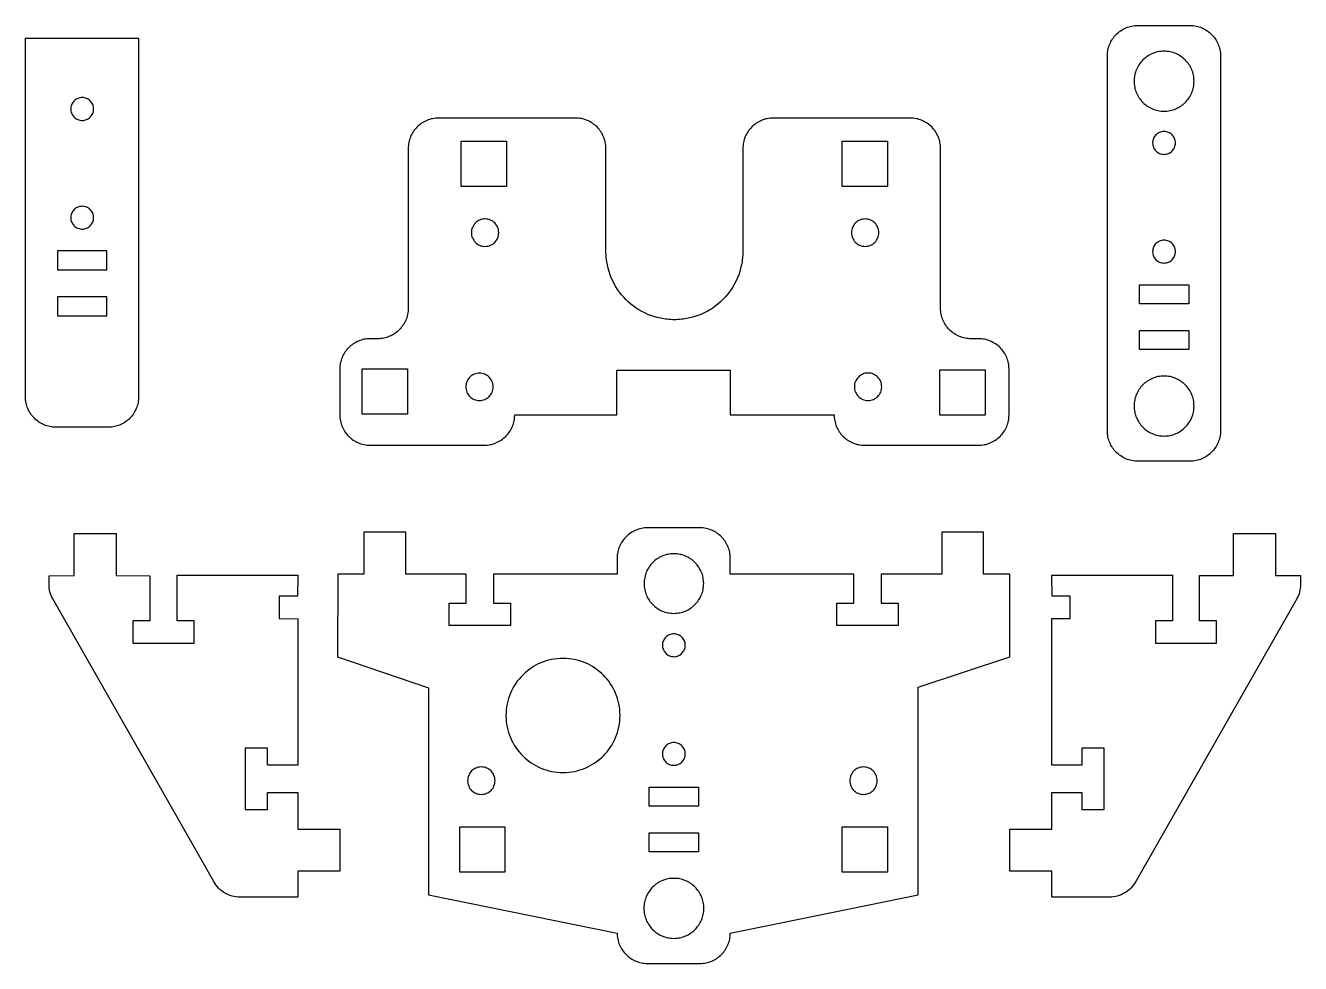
# Model space of a CAD drawing. Extents: x 83 to 577, y 5 to 678.
# Drawn here: x 82.8 to 251.8, y 4.7 to 129 of the extents above; entities that cross this region are included whole.
import ezdxf

# ---------------------------------------------------------------- set-up
doc = ezdxf.new("R2010")
doc.units = 0
doc.layers.add('LAYER_1', color=18, linetype='CONTINUOUS')

msp = doc.modelspace()

# ---------------------------------------------------------------- linework, layer by layer
at = {"layer": 'LAYER_1'}
for points in [[(230.22, 71.25), (230.01, 71.25), (229.81, 71.27), (229.61, 71.29), (229.41, 71.33), (229.21, 71.38), (229.02, 71.43), (228.83, 71.49), (228.65, 71.57), (228.47, 71.65), (228.3, 71.74), (228.13, 71.83), (227.97, 71.94), (227.81, 72.05), (227.66, 72.17), (227.51, 72.3), (227.37, 72.43), (227.24, 72.57), (227.11, 72.72), (226.99, 72.87), (226.88, 73.03), (226.77, 73.19), (226.67, 73.36), (226.59, 73.53), (226.5, 73.71), (226.43, 73.89), (226.37, 74.08), (226.31, 74.27), (226.27, 74.47), (226.23, 74.67), (226.21, 74.87), (226.19, 75.07), (226.19, 75.28), (226.19, 124.96), (226.19, 125.16), (226.21, 125.37), (226.23, 125.57), (226.27, 125.77), (226.31, 125.97), (226.37, 126.16), (226.43, 126.34), (226.5, 126.53), (226.59, 126.71), (226.67, 126.88), (226.77, 127.05), (226.88, 127.21), (226.99, 127.37), (227.11, 127.52), (227.24, 127.67), (227.37, 127.81), (227.51, 127.94), (227.66, 128.07), (227.81, 128.19), (227.97, 128.3), (228.13, 128.41), (228.3, 128.5), (228.47, 128.59), (228.65, 128.67), (228.83, 128.75), (229.02, 128.81), (229.21, 128.86), (229.41, 128.91), (229.61, 128.94), (229.81, 128.97), (230.01, 128.99), (230.22, 128.99), (237.15, 128.99), (237.36, 128.99), (237.57, 128.97), (237.77, 128.94), (237.97, 128.91), (238.16, 128.86), (238.35, 128.81), (238.54, 128.75), (238.72, 128.67), (238.9, 128.59), (239.08, 128.5), (239.24, 128.41), (239.41, 128.3), (239.57, 128.19), (239.72, 128.07), (239.87, 127.94), (240.01, 127.81), (240.14, 127.67), (240.27, 127.52), (240.39, 127.37), (240.5, 127.21), (240.6, 127.05), (240.7, 126.88), (240.79, 126.71), (240.87, 126.53), (240.94, 126.34), (241.01, 126.16), (241.06, 125.97), (241.1, 125.77), (241.14, 125.57), (241.17, 125.37), (241.18, 125.16), (241.19, 124.96), (241.19, 75.28), (241.18, 75.07), (241.17, 74.87), (241.14, 74.67), (241.1, 74.47), (241.06, 74.27), (241.01, 74.08), (240.94, 73.89), (240.87, 73.71), (240.79, 73.53), (240.7, 73.36), (240.6, 73.19), (240.5, 73.03), (240.39, 72.87), (240.27, 72.72), (240.14, 72.57), (240.01, 72.43), (239.87, 72.3), (239.72, 72.17), (239.57, 72.05), (239.41, 71.94), (239.24, 71.83), (239.08, 71.74), (238.9, 71.65), (238.72, 71.57), (238.54, 71.49), (238.35, 71.43), (238.16, 71.38), (237.97, 71.33), (237.77, 71.29), (237.57, 71.27), (237.36, 71.25), (237.15, 71.25)], [(86.81, 75.74), (86.61, 75.75), (86.4, 75.77), (86.2, 75.79), (86, 75.83), (85.81, 75.87), (85.61, 75.93), (85.43, 75.99), (85.24, 76.06), (85.06, 76.14), (84.89, 76.23), (84.72, 76.33), (84.56, 76.43), (84.4, 76.55), (84.25, 76.67), (84.1, 76.79), (83.96, 76.93), (83.83, 77.07), (83.7, 77.21), (83.58, 77.36), (83.47, 77.52), (83.36, 77.69), (83.27, 77.86), (83.18, 78.03), (83.1, 78.21), (83.02, 78.39), (82.96, 78.58), (82.91, 78.77), (82.86, 78.97), (82.83, 79.16), (82.8, 79.37), (82.79, 79.57), (82.78, 79.78), (82.78, 127.33), (97.78, 127.33), (97.78, 79.78), (97.77, 79.57), (97.76, 79.37), (97.73, 79.16), (97.7, 78.97), (97.65, 78.77), (97.6, 78.58), (97.53, 78.39), (97.46, 78.21), (97.38, 78.03), (97.29, 77.86), (97.19, 77.69), (97.09, 77.52), (96.98, 77.36), (96.86, 77.21), (96.73, 77.07), (96.6, 76.93), (96.46, 76.79), (96.31, 76.67), (96.16, 76.55), (96, 76.43), (95.84, 76.33), (95.67, 76.23), (95.49, 76.14), (95.32, 76.06), (95.13, 75.99), (94.94, 75.93), (94.75, 75.87), (94.56, 75.83), (94.36, 75.79), (94.16, 75.77), (93.95, 75.75), (93.75, 75.74)], [(233.7, 117.63), (233.91, 117.63), (234.11, 117.65), (234.31, 117.68), (234.5, 117.71), (234.7, 117.75), (234.89, 117.81), (235.07, 117.87), (235.25, 117.94), (235.43, 118.02), (235.6, 118.11), (235.76, 118.2), (235.93, 118.31), (236.08, 118.42), (236.23, 118.54), (236.38, 118.66), (236.51, 118.79), (236.65, 118.93), (236.77, 119.08), (236.89, 119.23), (237, 119.38), (237.1, 119.54), (237.2, 119.71), (237.29, 119.88), (237.37, 120.06), (237.44, 120.24), (237.5, 120.42), (237.55, 120.61), (237.6, 120.8), (237.63, 121), (237.66, 121.2), (237.67, 121.4), (237.68, 121.6), (237.67, 121.81), (237.66, 122.01), (237.63, 122.21), (237.6, 122.4), (237.55, 122.6), (237.5, 122.79), (237.44, 122.97), (237.37, 123.15), (237.29, 123.33), (237.2, 123.5), (237.1, 123.67), (237, 123.83), (236.89, 123.98), (236.77, 124.13), (236.65, 124.28), (236.51, 124.42), (236.38, 124.55), (236.23, 124.67), (236.08, 124.79), (235.93, 124.9), (235.76, 125), (235.6, 125.1), (235.43, 125.19), (235.25, 125.27), (235.07, 125.34), (234.89, 125.4), (234.7, 125.45), (234.5, 125.5), (234.31, 125.53), (234.11, 125.56), (233.91, 125.57), (233.7, 125.58), (233.5, 125.57), (233.3, 125.56), (233.1, 125.53), (232.9, 125.5), (232.71, 125.45), (232.52, 125.4), (232.34, 125.34), (232.16, 125.27), (231.98, 125.19), (231.81, 125.1), (231.64, 125), (231.48, 124.9), (231.33, 124.79), (231.18, 124.67), (231.03, 124.55), (230.89, 124.42), (230.76, 124.28), (230.64, 124.13), (230.52, 123.98), (230.41, 123.83), (230.3, 123.67), (230.21, 123.5), (230.12, 123.33), (230.04, 123.15), (229.97, 122.97), (229.91, 122.79), (229.85, 122.6), (229.81, 122.4), (229.77, 122.21), (229.75, 122.01), (229.73, 121.81), (229.73, 121.6), (229.73, 121.4), (229.75, 121.2), (229.77, 121), (229.81, 120.8), (229.85, 120.61), (229.91, 120.42), (229.97, 120.24), (230.04, 120.06), (230.12, 119.88), (230.21, 119.71), (230.3, 119.54), (230.41, 119.38), (230.52, 119.23), (230.64, 119.08), (230.76, 118.93), (230.89, 118.79), (231.03, 118.66), (231.18, 118.54), (231.33, 118.42), (231.48, 118.31), (231.64, 118.2), (231.81, 118.11), (231.98, 118.02), (232.16, 117.94), (232.34, 117.87), (232.52, 117.81), (232.71, 117.75), (232.9, 117.71), (233.1, 117.68), (233.3, 117.65), (233.5, 117.63)], [(90.3, 116.41), (90.45, 116.42), (90.6, 116.44), (90.75, 116.48), (90.88, 116.53), (91.02, 116.59), (91.14, 116.67), (91.26, 116.76), (91.36, 116.85), (91.46, 116.96), (91.55, 117.08), (91.63, 117.2), (91.69, 117.34), (91.74, 117.47), (91.78, 117.62), (91.8, 117.77), (91.81, 117.92), (91.8, 118.08), (91.78, 118.23), (91.74, 118.37), (91.69, 118.51), (91.63, 118.64), (91.55, 118.77), (91.46, 118.89), (91.36, 118.99), (91.26, 119.09), (91.14, 119.18), (91.02, 119.25), (90.88, 119.32), (90.75, 119.37), (90.6, 119.41), (90.45, 119.43), (90.3, 119.44), (90.14, 119.43), (89.99, 119.41), (89.85, 119.37), (89.71, 119.32), (89.57, 119.25), (89.45, 119.18), (89.33, 119.09), (89.23, 118.99), (89.13, 118.89), (89.04, 118.77), (88.97, 118.64), (88.9, 118.51), (88.85, 118.37), (88.81, 118.23), (88.79, 118.08), (88.78, 117.92), (88.79, 117.77), (88.81, 117.62), (88.85, 117.47), (88.9, 117.34), (88.97, 117.2), (89.04, 117.08), (89.13, 116.96), (89.23, 116.85), (89.33, 116.76), (89.45, 116.67), (89.57, 116.59), (89.71, 116.53), (89.85, 116.48), (89.99, 116.44), (90.14, 116.42)], [(128.47, 73.36), (143.59, 73.36), (143.79, 73.37), (143.99, 73.38), (144.19, 73.41), (144.38, 73.44), (144.58, 73.48), (144.77, 73.54), (144.95, 73.6), (145.14, 73.67), (145.32, 73.75), (145.49, 73.84), (145.66, 73.94), (145.83, 74.04), (145.99, 74.15), (146.15, 74.28), (146.3, 74.41), (146.45, 74.54), (146.58, 74.69), (146.71, 74.84), (146.83, 75), (146.95, 75.16), (147.05, 75.33), (147.15, 75.5), (147.24, 75.67), (147.32, 75.85), (147.39, 76.04), (147.45, 76.22), (147.5, 76.41), (147.55, 76.61), (147.58, 76.8), (147.61, 77), (147.62, 77.2), (147.63, 77.4), (161.15, 77.4), (161.15, 83.32), (176.21, 83.32), (176.21, 77.39), (189.97, 77.4), (189.97, 77.2), (189.99, 77), (190.01, 76.8), (190.05, 76.61), (190.09, 76.41), (190.14, 76.22), (190.2, 76.04), (190.27, 75.85), (190.35, 75.67), (190.44, 75.5), (190.54, 75.33), (190.65, 75.16), (190.76, 75), (190.88, 74.84), (191.01, 74.69), (191.15, 74.54), (191.29, 74.41), (191.44, 74.28), (191.6, 74.15), (191.76, 74.04), (191.93, 73.94), (192.1, 73.84), (192.28, 73.75), (192.46, 73.67), (192.64, 73.6), (192.83, 73.54), (193.02, 73.48), (193.21, 73.44), (193.4, 73.41), (193.6, 73.38), (193.8, 73.37), (194, 73.36), (209.12, 73.36), (209.32, 73.37), (209.52, 73.38), (209.72, 73.41), (209.91, 73.44), (210.11, 73.48), (210.3, 73.54), (210.48, 73.6), (210.67, 73.67), (210.85, 73.75), (211.02, 73.84), (211.19, 73.94), (211.36, 74.04), (211.52, 74.15), (211.68, 74.28), (211.83, 74.41), (211.98, 74.54), (212.11, 74.69), (212.24, 74.84), (212.37, 75), (212.48, 75.16), (212.59, 75.33), (212.68, 75.5), (212.77, 75.67), (212.85, 75.85), (212.92, 76.04), (212.98, 76.22), (213.04, 76.41), (213.08, 76.61), (213.11, 76.8), (213.14, 77), (213.15, 77.2), (213.16, 77.4), (213.16, 83.45), (213.15, 83.65), (213.14, 83.84), (213.11, 84.04), (213.08, 84.24), (213.04, 84.43), (212.98, 84.62), (212.92, 84.81), (212.85, 84.99), (212.77, 85.17), (212.68, 85.34), (212.59, 85.52), (212.48, 85.68), (212.37, 85.84), (212.24, 86), (212.11, 86.15), (211.98, 86.3), (211.83, 86.44), (211.68, 86.57), (211.52, 86.69), (211.36, 86.8), (211.19, 86.91), (211.02, 87), (210.85, 87.09), (210.67, 87.17), (210.48, 87.24), (210.3, 87.3), (210.11, 87.36), (209.91, 87.4), (209.72, 87.43), (209.52, 87.46), (209.32, 87.47), (209.12, 87.48), (208.12, 87.48), (207.92, 87.48), (207.72, 87.5), (207.52, 87.52), (207.33, 87.56), (207.13, 87.6), (206.94, 87.65), (206.76, 87.72), (206.57, 87.79), (206.39, 87.87), (206.22, 87.95), (206.05, 88.05), (205.88, 88.16), (205.72, 88.27), (205.56, 88.39), (205.41, 88.52), (205.26, 88.66), (205.13, 88.81), (205, 88.96), (204.87, 89.11), (204.76, 89.27), (204.65, 89.44), (204.56, 89.61), (204.47, 89.79), (204.39, 89.97), (204.32, 90.15), (204.26, 90.34), (204.2, 90.53), (204.16, 90.72), (204.13, 90.92), (204.1, 91.11), (204.09, 91.31), (204.08, 91.51), (204.08, 112.69), (204.08, 112.9), (204.06, 113.1), (204.04, 113.3), (204, 113.5), (203.96, 113.7), (203.9, 113.89), (203.84, 114.08), (203.77, 114.26), (203.68, 114.44), (203.6, 114.61), (203.5, 114.78), (203.39, 114.95), (203.28, 115.1), (203.16, 115.26), (203.04, 115.4), (202.9, 115.54), (202.76, 115.68), (202.62, 115.8), (202.46, 115.92), (202.3, 116.04), (202.14, 116.14), (201.97, 116.24), (201.8, 116.33), (201.62, 116.41), (201.44, 116.48), (201.25, 116.54), (201.06, 116.6), (200.86, 116.64), (200.66, 116.68), (200.46, 116.7), (200.26, 116.72), (200.05, 116.72), (181.9, 116.72), (181.69, 116.72), (181.49, 116.7), (181.29, 116.68), (181.09, 116.64), (180.89, 116.6), (180.7, 116.54), (180.51, 116.48), (180.33, 116.41), (180.15, 116.33), (179.98, 116.24), (179.81, 116.14), (179.64, 116.04), (179.49, 115.92), (179.33, 115.8), (179.19, 115.68), (179.05, 115.54), (178.91, 115.4), (178.79, 115.26), (178.67, 115.1), (178.56, 114.95), (178.45, 114.78), (178.35, 114.61), (178.26, 114.44), (178.18, 114.26), (178.11, 114.08), (178.05, 113.89), (177.99, 113.7), (177.95, 113.5), (177.91, 113.3), (177.89, 113.1), (177.87, 112.9), (177.87, 112.69), (177.87, 99.08), (177.86, 98.84), (177.85, 98.61), (177.84, 98.38), (177.82, 98.15), (177.79, 97.92), (177.76, 97.69), (177.68, 97.25), (177.58, 96.81), (177.46, 96.38), (177.32, 95.95), (177.15, 95.54), (176.97, 95.14), (176.77, 94.75), (176.55, 94.37), (176.32, 94), (176.06, 93.65), (175.79, 93.3), (175.51, 92.97), (175.21, 92.66), (174.89, 92.36), (174.56, 92.07), (174.22, 91.8), (173.87, 91.55), (173.5, 91.31), (173.12, 91.1), (172.73, 90.9), (172.32, 90.71), (171.91, 90.55), (171.49, 90.41), (171.06, 90.29), (170.62, 90.19), (170.17, 90.11), (169.95, 90.07), (169.72, 90.05), (169.49, 90.03), (169.26, 90.01), (169.03, 90), (168.79, 90), (168.56, 90), (168.32, 90.01), (168.09, 90.03), (167.86, 90.05), (167.64, 90.07), (167.41, 90.11), (166.96, 90.19), (166.52, 90.29), (166.09, 90.41), (165.67, 90.55), (165.26, 90.71), (164.86, 90.9), (164.47, 91.1), (164.09, 91.31), (163.72, 91.55), (163.36, 91.8), (163.02, 92.07), (162.69, 92.36), (162.38, 92.66), (162.08, 92.97), (161.79, 93.3), (161.52, 93.65), (161.27, 94), (161.03, 94.37), (160.82, 94.75), (160.62, 95.14), (160.43, 95.54), (160.27, 95.96), (160.13, 96.38), (160.01, 96.81), (159.91, 97.25), (159.83, 97.69), (159.79, 97.92), (159.77, 98.15), (159.75, 98.38), (159.73, 98.61), (159.72, 98.84), (159.72, 99.08), (159.72, 112.69), (159.72, 112.89), (159.7, 113.09), (159.68, 113.29), (159.64, 113.48), (159.6, 113.67), (159.55, 113.86), (159.48, 114.05), (159.41, 114.23), (159.33, 114.41), (159.25, 114.59), (159.15, 114.76), (159.04, 114.93), (158.93, 115.09), (158.81, 115.25), (158.68, 115.4), (158.54, 115.54), (158.4, 115.68), (158.24, 115.81), (158.09, 115.93), (157.93, 116.05), (157.76, 116.15), (157.59, 116.25), (157.41, 116.34), (157.23, 116.42), (157.05, 116.49), (156.86, 116.55), (156.67, 116.6), (156.48, 116.65), (156.28, 116.68), (156.09, 116.7), (155.89, 116.72), (155.69, 116.72), (137.54, 116.72), (137.34, 116.72), (137.13, 116.7), (136.93, 116.68), (136.73, 116.64), (136.54, 116.6), (136.34, 116.54), (136.16, 116.48), (135.97, 116.41), (135.8, 116.33), (135.62, 116.24), (135.45, 116.14), (135.29, 116.04), (135.13, 115.92), (134.98, 115.8), (134.83, 115.68), (134.69, 115.54), (134.56, 115.4), (134.43, 115.26), (134.31, 115.1), (134.2, 114.95), (134.09, 114.78), (134, 114.61), (133.91, 114.44), (133.83, 114.26), (133.76, 114.08), (133.69, 113.89), (133.64, 113.7), (133.59, 113.5), (133.56, 113.3), (133.53, 113.1), (133.52, 112.9), (133.51, 112.69), (133.51, 91.51), (133.51, 91.3), (133.49, 91.1), (133.46, 90.9), (133.43, 90.7), (133.38, 90.5), (133.33, 90.31), (133.27, 90.13), (133.19, 89.94), (133.11, 89.76), (133.02, 89.59), (132.93, 89.42), (132.82, 89.26), (132.71, 89.1), (132.59, 88.95), (132.46, 88.8), (132.33, 88.66), (132.19, 88.53), (132.04, 88.4), (131.89, 88.28), (131.73, 88.17), (131.57, 88.06), (131.4, 87.97), (131.23, 87.88), (131.05, 87.8), (130.86, 87.72), (130.68, 87.66), (130.49, 87.61), (130.29, 87.56), (130.09, 87.53), (129.89, 87.5), (129.69, 87.48), (129.48, 87.48), (128.47, 87.48), (128.27, 87.47), (128.07, 87.46), (127.87, 87.43), (127.68, 87.4), (127.49, 87.36), (127.3, 87.3), (127.11, 87.24), (126.93, 87.17), (126.75, 87.09), (126.57, 87), (126.4, 86.91), (126.23, 86.8), (126.07, 86.69), (125.91, 86.57), (125.76, 86.44), (125.62, 86.3), (125.48, 86.15), (125.35, 86), (125.23, 85.84), (125.11, 85.68), (125.01, 85.52), (124.91, 85.34), (124.82, 85.17), (124.74, 84.99), (124.67, 84.81), (124.61, 84.62), (124.56, 84.43), (124.51, 84.24), (124.48, 84.04), (124.46, 83.84), (124.44, 83.65), (124.44, 83.45), (124.44, 77.4), (124.44, 77.19), (124.46, 76.98), (124.48, 76.78), (124.52, 76.58), (124.56, 76.39), (124.62, 76.2), (124.68, 76.01), (124.75, 75.83), (124.83, 75.65), (124.92, 75.47), (125.02, 75.3), (125.12, 75.14), (125.24, 74.98), (125.36, 74.83), (125.48, 74.68), (125.62, 74.54), (125.76, 74.41), (125.9, 74.28), (126.06, 74.16), (126.21, 74.05), (126.38, 73.95), (126.55, 73.85), (126.72, 73.76), (126.9, 73.68), (127.08, 73.61), (127.27, 73.54), (127.46, 73.49), (127.66, 73.44), (127.86, 73.41), (128.06, 73.38), (128.26, 73.37)], [(233.7, 111.91), (233.86, 111.92), (234.01, 111.95), (234.15, 111.98), (234.29, 112.03), (234.42, 112.1), (234.55, 112.17), (234.67, 112.26), (234.77, 112.36), (234.87, 112.47), (234.96, 112.58), (235.03, 112.71), (235.1, 112.84), (235.15, 112.98), (235.18, 113.12), (235.21, 113.27), (235.22, 113.43), (235.21, 113.58), (235.18, 113.73), (235.15, 113.88), (235.1, 114.02), (235.03, 114.15), (234.96, 114.27), (234.87, 114.39), (234.77, 114.5), (234.67, 114.59), (234.55, 114.68), (234.42, 114.76), (234.29, 114.82), (234.15, 114.87), (234.01, 114.91), (233.86, 114.93), (233.7, 114.94), (233.55, 114.93), (233.4, 114.91), (233.25, 114.87), (233.11, 114.82), (232.98, 114.76), (232.86, 114.68), (232.74, 114.59), (232.63, 114.5), (232.54, 114.39), (232.45, 114.27), (232.37, 114.15), (232.31, 114.02), (232.26, 113.88), (232.22, 113.73), (232.2, 113.58), (232.19, 113.43), (232.2, 113.27), (232.22, 113.12), (232.26, 112.98), (232.31, 112.84), (232.37, 112.71), (232.45, 112.58), (232.54, 112.47), (232.63, 112.36), (232.74, 112.26), (232.86, 112.17), (232.98, 112.1), (233.11, 112.03), (233.25, 111.98), (233.4, 111.95), (233.55, 111.92)], [(146.54, 107.67), (140.54, 107.67), (140.54, 113.67), (146.54, 113.67)], [(197.05, 107.67), (191.05, 107.67), (191.05, 113.67), (197.05, 113.67)], [(90.3, 102.01), (90.45, 102.01), (90.6, 102.04), (90.75, 102.07), (90.88, 102.13), (91.02, 102.19), (91.14, 102.27), (91.26, 102.35), (91.36, 102.45), (91.46, 102.56), (91.55, 102.67), (91.63, 102.8), (91.69, 102.93), (91.74, 103.07), (91.78, 103.21), (91.8, 103.36), (91.81, 103.52), (91.8, 103.67), (91.78, 103.82), (91.74, 103.97), (91.69, 104.11), (91.63, 104.24), (91.55, 104.37), (91.46, 104.48), (91.36, 104.59), (91.26, 104.69), (91.14, 104.77), (91.02, 104.85), (90.88, 104.91), (90.75, 104.96), (90.6, 105), (90.45, 105.02), (90.3, 105.03), (90.14, 105.02), (89.99, 105), (89.85, 104.96), (89.71, 104.91), (89.57, 104.85), (89.45, 104.77), (89.33, 104.69), (89.23, 104.59), (89.13, 104.48), (89.04, 104.37), (88.97, 104.24), (88.9, 104.11), (88.85, 103.97), (88.81, 103.82), (88.79, 103.67), (88.78, 103.52), (88.79, 103.36), (88.81, 103.21), (88.85, 103.07), (88.9, 102.93), (88.97, 102.8), (89.04, 102.67), (89.13, 102.56), (89.23, 102.45), (89.33, 102.35), (89.45, 102.27), (89.57, 102.19), (89.71, 102.13), (89.85, 102.07), (89.99, 102.04), (90.14, 102.01)], [(145.51, 101.54), (145.5, 101.72), (145.47, 101.9), (145.43, 102.08), (145.37, 102.24), (145.29, 102.4), (145.2, 102.55), (145.09, 102.69), (144.98, 102.82), (144.85, 102.94), (144.71, 103.04), (144.56, 103.13), (144.4, 103.21), (144.23, 103.27), (144.06, 103.32), (143.88, 103.34), (143.69, 103.35), (143.51, 103.34), (143.33, 103.32), (143.15, 103.27), (142.99, 103.21), (142.83, 103.13), (142.68, 103.04), (142.54, 102.94), (142.41, 102.82), (142.29, 102.69), (142.19, 102.55), (142.1, 102.4), (142.02, 102.24), (141.96, 102.08), (141.91, 101.9), (141.89, 101.72), (141.88, 101.54), (141.89, 101.35), (141.91, 101.17), (141.96, 101), (142.02, 100.83), (142.1, 100.67), (142.19, 100.52), (142.29, 100.38), (142.41, 100.25), (142.54, 100.14), (142.68, 100.03), (142.83, 99.94), (142.99, 99.86), (143.15, 99.8), (143.33, 99.76), (143.51, 99.73), (143.69, 99.72), (143.88, 99.73), (144.06, 99.76), (144.23, 99.8), (144.4, 99.86), (144.56, 99.94), (144.71, 100.03), (144.85, 100.14), (144.98, 100.25), (145.09, 100.38), (145.2, 100.52), (145.29, 100.67), (145.37, 100.83), (145.43, 101), (145.47, 101.17), (145.5, 101.35)], [(195.89, 101.54), (195.88, 101.72), (195.85, 101.9), (195.81, 102.08), (195.75, 102.24), (195.67, 102.4), (195.58, 102.55), (195.48, 102.69), (195.36, 102.82), (195.23, 102.94), (195.09, 103.04), (194.94, 103.13), (194.78, 103.21), (194.62, 103.27), (194.44, 103.32), (194.26, 103.34), (194.08, 103.35), (193.89, 103.34), (193.71, 103.32), (193.54, 103.27), (193.37, 103.21), (193.21, 103.13), (193.06, 103.04), (192.92, 102.94), (192.79, 102.82), (192.67, 102.69), (192.57, 102.55), (192.48, 102.4), (192.4, 102.24), (192.34, 102.08), (192.3, 101.9), (192.27, 101.72), (192.26, 101.54), (192.27, 101.35), (192.3, 101.17), (192.34, 101), (192.4, 100.83), (192.48, 100.67), (192.57, 100.52), (192.67, 100.38), (192.79, 100.25), (192.92, 100.14), (193.06, 100.03), (193.21, 99.94), (193.37, 99.86), (193.54, 99.8), (193.71, 99.76), (193.89, 99.73), (194.08, 99.72), (194.26, 99.73), (194.44, 99.76), (194.62, 99.8), (194.78, 99.86), (194.94, 99.94), (195.09, 100.03), (195.23, 100.14), (195.36, 100.25), (195.48, 100.38), (195.58, 100.52), (195.67, 100.67), (195.75, 100.83), (195.81, 101), (195.85, 101.17), (195.88, 101.35)], [(233.7, 97.51), (233.86, 97.52), (234.01, 97.54), (234.15, 97.58), (234.29, 97.63), (234.42, 97.69), (234.55, 97.77), (234.67, 97.86), (234.77, 97.95), (234.87, 98.06), (234.96, 98.18), (235.03, 98.3), (235.1, 98.43), (235.15, 98.57), (235.18, 98.72), (235.21, 98.87), (235.22, 99.02), (235.21, 99.18), (235.18, 99.33), (235.15, 99.47), (235.1, 99.61), (235.03, 99.74), (234.96, 99.87), (234.87, 99.99), (234.77, 100.09), (234.67, 100.19), (234.55, 100.28), (234.42, 100.35), (234.29, 100.42), (234.15, 100.47), (234.01, 100.51), (233.86, 100.53), (233.7, 100.54), (233.55, 100.53), (233.4, 100.51), (233.25, 100.47), (233.11, 100.42), (232.98, 100.35), (232.86, 100.28), (232.74, 100.19), (232.63, 100.09), (232.54, 99.99), (232.45, 99.87), (232.37, 99.74), (232.31, 99.61), (232.26, 99.47), (232.22, 99.33), (232.2, 99.18), (232.19, 99.02), (232.2, 98.87), (232.22, 98.72), (232.26, 98.57), (232.31, 98.43), (232.37, 98.3), (232.45, 98.18), (232.54, 98.06), (232.63, 97.95), (232.74, 97.86), (232.86, 97.77), (232.98, 97.69), (233.11, 97.63), (233.25, 97.58), (233.4, 97.54), (233.55, 97.52)], [(87.02, 96.61), (93.57, 96.61), (93.57, 99.13), (87.02, 99.13)], [(87.02, 90.53), (93.57, 90.53), (93.57, 93.05), (87.02, 93.05)], [(236.98, 92.11), (230.43, 92.11), (230.43, 94.63), (236.98, 94.63)], [(236.98, 86.03), (230.43, 86.03), (230.43, 88.55), (236.98, 88.55)], [(133.42, 77.48), (127.42, 77.48), (127.42, 83.48), (133.42, 83.48)], [(144.77, 81.11), (144.76, 81.3), (144.73, 81.48), (144.69, 81.65), (144.63, 81.82), (144.55, 81.98), (144.46, 82.12), (144.35, 82.26), (144.24, 82.39), (144.11, 82.51), (143.97, 82.62), (143.82, 82.71), (143.66, 82.78), (143.49, 82.84), (143.32, 82.89), (143.14, 82.92), (142.95, 82.93), (142.77, 82.92), (142.59, 82.89), (142.41, 82.84), (142.25, 82.78), (142.09, 82.71), (141.94, 82.62), (141.8, 82.51), (141.67, 82.39), (141.55, 82.26), (141.45, 82.12), (141.36, 81.98), (141.28, 81.82), (141.22, 81.65), (141.18, 81.48), (141.15, 81.3), (141.14, 81.11), (141.15, 80.92), (141.18, 80.74), (141.22, 80.57), (141.28, 80.4), (141.36, 80.24), (141.45, 80.1), (141.55, 79.96), (141.67, 79.83), (141.8, 79.71), (141.94, 79.6), (142.09, 79.51), (142.25, 79.44), (142.41, 79.38), (142.59, 79.33), (142.77, 79.3), (142.95, 79.29), (143.14, 79.3), (143.32, 79.33), (143.49, 79.38), (143.66, 79.44), (143.82, 79.51), (143.97, 79.6), (144.11, 79.71), (144.24, 79.83), (144.35, 79.96), (144.46, 80.1), (144.55, 80.24), (144.63, 80.4), (144.69, 80.57), (144.73, 80.74), (144.76, 80.92)], [(196.28, 81.12), (196.27, 81.3), (196.24, 81.48), (196.2, 81.66), (196.14, 81.82), (196.06, 81.98), (195.97, 82.13), (195.86, 82.27), (195.75, 82.4), (195.62, 82.52), (195.48, 82.62), (195.33, 82.71), (195.17, 82.79), (195, 82.85), (194.83, 82.9), (194.65, 82.92), (194.46, 82.93), (194.28, 82.92), (194.1, 82.9), (193.92, 82.85), (193.76, 82.79), (193.6, 82.71), (193.45, 82.62), (193.31, 82.52), (193.18, 82.4), (193.06, 82.27), (192.96, 82.13), (192.87, 81.98), (192.79, 81.82), (192.73, 81.66), (192.68, 81.48), (192.66, 81.3), (192.65, 81.12), (192.66, 80.93), (192.68, 80.75), (192.73, 80.58), (192.79, 80.41), (192.87, 80.25), (192.96, 80.1), (193.06, 79.96), (193.18, 79.83), (193.31, 79.72), (193.45, 79.61), (193.6, 79.52), (193.76, 79.44), (193.92, 79.38), (194.1, 79.34), (194.28, 79.31), (194.46, 79.3), (194.65, 79.31), (194.83, 79.34), (195, 79.38), (195.17, 79.44), (195.33, 79.52), (195.48, 79.61), (195.62, 79.72), (195.75, 79.83), (195.86, 79.96), (195.97, 80.1), (196.06, 80.25), (196.14, 80.41), (196.2, 80.58), (196.24, 80.75), (196.27, 80.93)], [(204, 83.36), (210, 83.36), (210, 77.36), (204, 77.36)], [(233.7, 74.58), (233.91, 74.59), (234.11, 74.61), (234.31, 74.63), (234.5, 74.67), (234.7, 74.71), (234.89, 74.76), (235.07, 74.83), (235.25, 74.9), (235.43, 74.98), (235.6, 75.06), (235.76, 75.16), (235.93, 75.26), (236.08, 75.37), (236.23, 75.49), (236.38, 75.62), (236.51, 75.75), (236.65, 75.89), (236.77, 76.03), (236.89, 76.18), (237, 76.34), (237.1, 76.5), (237.2, 76.66), (237.29, 76.84), (237.37, 77.01), (237.44, 77.19), (237.5, 77.38), (237.55, 77.57), (237.6, 77.76), (237.63, 77.95), (237.66, 78.15), (237.67, 78.35), (237.68, 78.56), (237.67, 78.76), (237.66, 78.97), (237.63, 79.16), (237.6, 79.36), (237.55, 79.55), (237.5, 79.74), (237.44, 79.93), (237.37, 80.11), (237.29, 80.28), (237.2, 80.45), (237.1, 80.62), (237, 80.78), (236.89, 80.94), (236.77, 81.09), (236.65, 81.23), (236.51, 81.37), (236.38, 81.5), (236.23, 81.63), (236.08, 81.74), (235.93, 81.86), (235.76, 81.96), (235.6, 82.05), (235.43, 82.14), (235.25, 82.22), (235.07, 82.29), (234.89, 82.36), (234.7, 82.41), (234.5, 82.45), (234.31, 82.49), (234.11, 82.51), (233.91, 82.53), (233.7, 82.53), (233.5, 82.53), (233.3, 82.51), (233.1, 82.49), (232.9, 82.45), (232.71, 82.41), (232.52, 82.36), (232.34, 82.29), (232.16, 82.22), (231.98, 82.14), (231.81, 82.05), (231.64, 81.96), (231.48, 81.86), (231.33, 81.74), (231.17, 81.63), (231.03, 81.5), (230.89, 81.37), (230.76, 81.23), (230.64, 81.09), (230.52, 80.94), (230.41, 80.78), (230.3, 80.62), (230.21, 80.45), (230.12, 80.28), (230.04, 80.11), (229.97, 79.93), (229.91, 79.74), (229.85, 79.55), (229.81, 79.36), (229.77, 79.16), (229.75, 78.97), (229.73, 78.76), (229.73, 78.56), (229.73, 78.35), (229.75, 78.15), (229.77, 77.95), (229.81, 77.76), (229.85, 77.57), (229.91, 77.38), (229.97, 77.19), (230.04, 77.01), (230.12, 76.84), (230.21, 76.66), (230.3, 76.5), (230.41, 76.34), (230.52, 76.18), (230.64, 76.03), (230.76, 75.89), (230.89, 75.75), (231.03, 75.62), (231.17, 75.49), (231.33, 75.37), (231.48, 75.26), (231.64, 75.16), (231.81, 75.06), (231.98, 74.98), (232.16, 74.9), (232.34, 74.83), (232.52, 74.76), (232.71, 74.71), (232.9, 74.67), (233.1, 74.63), (233.3, 74.61), (233.5, 74.59)], [(107.74, 15.53), (86.39, 53), (86.27, 53.22), (86.17, 53.45), (86.09, 53.68), (86.02, 53.92), (85.97, 54.17), (85.93, 54.41), (85.9, 54.66), (85.9, 54.91), (85.9, 56.07), (89.23, 56.09), (89.23, 61.65), (94.78, 61.65), (94.78, 56.09), (99.27, 56.07), (99.27, 50.08), (97.02, 50.08), (97.02, 47.12), (105.13, 47.12), (105.13, 50.08), (102.87, 50.08), (102.87, 56.07), (102.87, 56.13), (118.86, 56.13), (118.83, 53.35), (116.42, 53.35), (116.42, 50.39), (118.86, 50.37), (118.86, 30.95), (114.88, 30.95), (114.88, 33.2), (111.92, 33.2), (111.92, 25.1), (114.88, 25.1), (114.88, 27.35), (118.74, 27.35), (118.86, 27.35), (118.86, 22.48), (124.44, 22.48), (124.44, 16.93), (118.87, 16.93), (118.86, 13.46), (111.24, 13.46), (110.97, 13.47), (110.7, 13.49), (110.43, 13.54), (110.17, 13.6), (109.92, 13.68), (109.67, 13.78), (109.43, 13.89), (109.2, 14.01), (108.98, 14.16), (108.77, 14.31), (108.56, 14.48), (108.37, 14.67), (108.19, 14.87), (108.03, 15.08), (107.87, 15.3)], [(136.18, 13.77), (161.21, 8.71), (161.21, 8.5), (161.23, 8.3), (161.26, 8.1), (161.29, 7.9), (161.34, 7.7), (161.39, 7.51), (161.45, 7.32), (161.53, 7.14), (161.61, 6.96), (161.7, 6.79), (161.79, 6.62), (161.9, 6.45), (162.01, 6.3), (162.13, 6.14), (162.26, 6), (162.39, 5.86), (162.53, 5.72), (162.68, 5.6), (162.83, 5.48), (162.99, 5.36), (163.15, 5.26), (163.32, 5.16), (163.49, 5.07), (163.67, 4.99), (163.86, 4.92), (164.04, 4.86), (164.23, 4.8), (164.43, 4.76), (164.63, 4.72), (164.83, 4.7), (165.03, 4.68), (165.24, 4.68), (172.17, 4.68), (172.38, 4.68), (172.59, 4.7), (172.79, 4.72), (172.99, 4.76), (173.18, 4.8), (173.37, 4.86), (173.56, 4.92), (173.74, 4.99), (173.92, 5.07), (174.1, 5.16), (174.27, 5.26), (174.43, 5.36), (174.59, 5.48), (174.74, 5.6), (174.89, 5.72), (175.03, 5.86), (175.16, 6), (175.29, 6.14), (175.41, 6.3), (175.52, 6.45), (175.62, 6.62), (175.72, 6.79), (175.81, 6.96), (175.89, 7.14), (175.96, 7.32), (176.03, 7.51), (176.08, 7.7), (176.13, 7.9), (176.16, 8.1), (176.19, 8.3), (176.2, 8.5), (176.21, 8.71), (201.1, 13.77), (201.09, 41.31), (213.25, 45.33), (213.25, 56.26), (209.78, 56.27), (209.78, 61.84), (204.23, 61.84), (204.23, 56.27), (196.21, 56.26), (196.21, 52.41), (198.46, 52.41), (198.46, 49.45), (190.35, 49.45), (190.35, 52.41), (192.6, 52.41), (192.6, 56.26), (176.21, 56.26), (176.21, 58.38), (176.2, 58.59), (176.19, 58.8), (176.16, 59), (176.13, 59.2), (176.08, 59.39), (176.03, 59.58), (175.96, 59.77), (175.89, 59.95), (175.81, 60.13), (175.72, 60.31), (175.62, 60.48), (175.52, 60.64), (175.41, 60.8), (175.29, 60.95), (175.16, 61.1), (175.03, 61.24), (174.89, 61.37), (174.74, 61.5), (174.59, 61.62), (174.43, 61.73), (174.27, 61.83), (174.1, 61.93), (173.92, 62.02), (173.74, 62.1), (173.56, 62.17), (173.37, 62.24), (173.18, 62.29), (172.99, 62.34), (172.79, 62.37), (172.59, 62.4), (172.38, 62.41), (172.17, 62.42), (165.24, 62.42), (165.03, 62.41), (164.83, 62.4), (164.63, 62.37), (164.43, 62.34), (164.23, 62.29), (164.04, 62.24), (163.86, 62.17), (163.67, 62.1), (163.49, 62.02), (163.32, 61.93), (163.15, 61.83), (162.99, 61.73), (162.83, 61.62), (162.68, 61.5), (162.53, 61.37), (162.39, 61.24), (162.26, 61.1), (162.13, 60.95), (162.01, 60.8), (161.9, 60.64), (161.79, 60.48), (161.7, 60.31), (161.61, 60.13), (161.53, 59.95), (161.45, 59.77), (161.39, 59.58), (161.34, 59.39), (161.29, 59.2), (161.26, 59), (161.23, 58.8), (161.21, 58.59), (161.21, 58.38), (161.21, 56.26), (144.81, 56.26), (144.81, 52.41), (147.07, 52.41), (147.07, 49.45), (138.96, 49.45), (138.96, 52.41), (141.21, 52.41), (141.21, 56.26), (133.19, 56.27), (133.19, 61.84), (127.64, 61.84), (127.64, 56.27), (124.17, 56.26), (124.12, 45.33), (136.18, 41.2)], [(218.82, 13.46), (218.81, 16.93), (213.25, 16.93), (213.25, 22.48), (218.82, 22.48), (218.82, 27.35), (218.95, 27.35), (222.8, 27.35), (222.8, 25.1), (225.76, 25.1), (225.76, 33.21), (222.8, 33.21), (222.8, 30.95), (218.82, 30.95), (218.82, 50.38), (221.26, 50.4), (221.26, 53.36), (218.86, 53.36), (218.82, 56.13), (234.81, 56.13), (234.81, 56.08), (234.81, 50.08), (232.56, 50.08), (232.56, 47.12), (240.67, 47.12), (240.67, 50.08), (238.41, 50.08), (238.41, 56.08), (242.91, 56.09), (242.91, 61.65), (248.46, 61.65), (248.46, 56.09), (251.79, 56.08), (251.79, 54.92), (251.78, 54.67), (251.76, 54.42), (251.72, 54.17), (251.67, 53.93), (251.6, 53.69), (251.51, 53.45), (251.41, 53.22), (251.3, 53), (229.95, 15.54), (229.81, 15.3), (229.66, 15.08), (229.49, 14.87), (229.31, 14.67), (229.12, 14.49), (228.92, 14.32), (228.71, 14.16), (228.48, 14.02), (228.25, 13.89), (228.01, 13.78), (227.76, 13.68), (227.51, 13.6), (227.25, 13.54), (226.99, 13.5), (226.72, 13.47), (226.45, 13.46)], [(172.68, 55.03), (172.67, 55.24), (172.65, 55.44), (172.63, 55.63), (172.59, 55.83), (172.55, 56.02), (172.5, 56.21), (172.44, 56.39), (172.36, 56.57), (172.29, 56.74), (172.2, 56.91), (172.1, 57.08), (172, 57.24), (171.89, 57.4), (171.77, 57.54), (171.65, 57.69), (171.52, 57.83), (171.38, 57.96), (171.24, 58.08), (171.09, 58.2), (170.93, 58.31), (170.77, 58.41), (170.61, 58.51), (170.44, 58.59), (170.26, 58.67), (170.08, 58.74), (169.9, 58.8), (169.71, 58.86), (169.52, 58.9), (169.33, 58.94), (169.13, 58.96), (168.93, 58.98), (168.73, 58.98), (168.52, 58.98), (168.32, 58.96), (168.12, 58.94), (167.93, 58.9), (167.74, 58.86), (167.55, 58.8), (167.37, 58.74), (167.19, 58.67), (167.01, 58.59), (166.84, 58.51), (166.68, 58.41), (166.52, 58.31), (166.36, 58.2), (166.21, 58.08), (166.07, 57.96), (165.93, 57.83), (165.8, 57.69), (165.68, 57.54), (165.56, 57.4), (165.45, 57.24), (165.35, 57.08), (165.25, 56.91), (165.16, 56.74), (165.09, 56.57), (165.01, 56.39), (164.95, 56.21), (164.9, 56.02), (164.86, 55.83), (164.82, 55.63), (164.8, 55.44), (164.78, 55.24), (164.78, 55.03), (164.78, 54.83), (164.8, 54.63), (164.82, 54.43), (164.86, 54.24), (164.9, 54.04), (164.95, 53.86), (165.01, 53.67), (165.09, 53.49), (165.16, 53.32), (165.25, 53.15), (165.35, 52.98), (165.45, 52.82), (165.56, 52.67), (165.68, 52.52), (165.8, 52.38), (165.93, 52.24), (166.07, 52.11), (166.21, 51.98), (166.36, 51.87), (166.52, 51.76), (166.68, 51.65), (166.84, 51.56), (167.01, 51.47), (167.19, 51.39), (167.37, 51.32), (167.55, 51.26), (167.74, 51.21), (167.93, 51.16), (168.12, 51.13), (168.32, 51.1), (168.52, 51.09), (168.73, 51.08), (168.93, 51.09), (169.13, 51.1), (169.33, 51.13), (169.52, 51.16), (169.71, 51.21), (169.9, 51.26), (170.08, 51.32), (170.26, 51.39), (170.44, 51.47), (170.61, 51.56), (170.77, 51.65), (170.93, 51.76), (171.09, 51.87), (171.24, 51.98), (171.38, 52.11), (171.52, 52.24), (171.65, 52.38), (171.77, 52.52), (171.89, 52.67), (172, 52.82), (172.1, 52.98), (172.2, 53.15), (172.29, 53.32), (172.36, 53.49), (172.44, 53.67), (172.5, 53.86), (172.55, 54.04), (172.59, 54.24), (172.63, 54.43), (172.65, 54.63), (172.67, 54.83)], [(170.24, 46.86), (170.23, 47.01), (170.21, 47.16), (170.17, 47.3), (170.12, 47.44), (170.05, 47.58), (169.98, 47.7), (169.89, 47.82), (169.79, 47.92), (169.69, 48.02), (169.57, 48.11), (169.45, 48.18), (169.31, 48.25), (169.17, 48.3), (169.03, 48.34), (168.88, 48.36), (168.72, 48.37), (168.57, 48.36), (168.42, 48.34), (168.28, 48.3), (168.14, 48.25), (168, 48.18), (167.88, 48.11), (167.76, 48.02), (167.66, 47.92), (167.56, 47.82), (167.47, 47.7), (167.39, 47.58), (167.33, 47.44), (167.28, 47.3), (167.24, 47.16), (167.22, 47.01), (167.21, 46.86), (167.22, 46.7), (167.24, 46.55), (167.28, 46.41), (167.33, 46.27), (167.39, 46.13), (167.47, 46.01), (167.56, 45.89), (167.66, 45.79), (167.76, 45.69), (167.88, 45.6), (168, 45.53), (168.14, 45.46), (168.28, 45.41), (168.42, 45.37), (168.57, 45.35), (168.72, 45.34), (168.88, 45.35), (169.03, 45.37), (169.17, 45.41), (169.31, 45.46), (169.45, 45.53), (169.57, 45.6), (169.69, 45.69), (169.79, 45.79), (169.89, 45.89), (169.98, 46.01), (170.05, 46.13), (170.12, 46.27), (170.17, 46.41), (170.21, 46.55), (170.23, 46.7)], [(161.59, 37.55), (161.58, 37.94), (161.56, 38.32), (161.51, 38.7), (161.44, 39.08), (161.36, 39.44), (161.25, 39.8), (161.14, 40.15), (161, 40.49), (160.85, 40.83), (160.68, 41.16), (160.5, 41.47), (160.3, 41.78), (160.09, 42.08), (159.87, 42.36), (159.63, 42.64), (159.38, 42.9), (159.12, 43.15), (158.84, 43.39), (158.56, 43.61), (158.26, 43.82), (157.95, 44.02), (157.64, 44.2), (157.31, 44.37), (156.98, 44.52), (156.63, 44.65), (156.28, 44.77), (155.92, 44.87), (155.56, 44.96), (155.18, 45.03), (154.81, 45.07), (154.42, 45.1), (154.03, 45.11), (153.64, 45.1), (153.26, 45.07), (152.88, 45.03), (152.51, 44.96), (152.14, 44.87), (151.78, 44.77), (151.43, 44.65), (151.09, 44.52), (150.75, 44.37), (150.43, 44.2), (150.11, 44.02), (149.81, 43.82), (149.51, 43.61), (149.22, 43.39), (148.95, 43.15), (148.69, 42.9), (148.44, 42.64), (148.2, 42.36), (147.97, 42.08), (147.76, 41.78), (147.57, 41.47), (147.38, 41.16), (147.22, 40.83), (147.07, 40.49), (146.93, 40.15), (146.81, 39.8), (146.71, 39.44), (146.63, 39.08), (146.56, 38.7), (146.51, 38.32), (146.48, 37.94), (146.47, 37.55), (146.48, 37.16), (146.51, 36.78), (146.56, 36.4), (146.63, 36.03), (146.71, 35.66), (146.81, 35.3), (146.93, 34.95), (147.07, 34.61), (147.22, 34.27), (147.38, 33.95), (147.57, 33.63), (147.76, 33.32), (147.97, 33.03), (148.2, 32.74), (148.44, 32.47), (148.69, 32.2), (148.95, 31.95), (149.22, 31.72), (149.51, 31.49), (149.81, 31.28), (150.11, 31.08), (150.43, 30.9), (150.75, 30.74), (151.09, 30.58), (151.43, 30.45), (151.78, 30.33), (152.14, 30.23), (152.51, 30.14), (152.88, 30.08), (153.26, 30.03), (153.64, 30), (154.03, 29.99), (154.42, 30), (154.81, 30.03), (155.18, 30.08), (155.56, 30.14), (155.92, 30.23), (156.28, 30.33), (156.63, 30.45), (156.98, 30.58), (157.31, 30.74), (157.64, 30.9), (157.95, 31.08), (158.26, 31.28), (158.56, 31.49), (158.84, 31.72), (159.12, 31.95), (159.38, 32.2), (159.63, 32.47), (159.87, 32.74), (160.09, 33.03), (160.3, 33.32), (160.5, 33.63), (160.68, 33.95), (160.85, 34.27), (161, 34.61), (161.14, 34.95), (161.25, 35.3), (161.36, 35.66), (161.44, 36.03), (161.51, 36.4), (161.56, 36.78), (161.58, 37.16)], [(170.24, 32.45), (170.23, 32.61), (170.21, 32.76), (170.17, 32.9), (170.12, 33.04), (170.05, 33.17), (169.98, 33.3), (169.89, 33.41), (169.79, 33.52), (169.69, 33.62), (169.57, 33.7), (169.45, 33.78), (169.31, 33.84), (169.17, 33.89), (169.03, 33.93), (168.88, 33.96), (168.72, 33.96), (168.57, 33.96), (168.42, 33.93), (168.28, 33.89), (168.14, 33.84), (168, 33.78), (167.88, 33.7), (167.76, 33.62), (167.66, 33.52), (167.56, 33.41), (167.47, 33.3), (167.39, 33.17), (167.33, 33.04), (167.28, 32.9), (167.24, 32.76), (167.22, 32.61), (167.21, 32.45), (167.22, 32.3), (167.24, 32.15), (167.28, 32), (167.33, 31.86), (167.39, 31.73), (167.47, 31.6), (167.56, 31.49), (167.66, 31.38), (167.76, 31.28), (167.88, 31.2), (168, 31.12), (168.14, 31.06), (168.28, 31.01), (168.42, 30.97), (168.57, 30.95), (168.72, 30.94), (168.88, 30.95), (169.03, 30.97), (169.17, 31.01), (169.31, 31.06), (169.45, 31.12), (169.57, 31.2), (169.69, 31.28), (169.79, 31.38), (169.89, 31.49), (169.98, 31.6), (170.05, 31.73), (170.12, 31.86), (170.17, 32), (170.21, 32.15), (170.23, 32.3)], [(145.02, 28.9), (145.01, 29.09), (144.99, 29.27), (144.94, 29.44), (144.88, 29.61), (144.8, 29.77), (144.71, 29.92), (144.61, 30.06), (144.49, 30.19), (144.36, 30.3), (144.22, 30.41), (144.07, 30.5), (143.91, 30.58), (143.75, 30.64), (143.57, 30.68), (143.39, 30.71), (143.21, 30.72), (143.02, 30.71), (142.84, 30.68), (142.67, 30.64), (142.5, 30.58), (142.34, 30.5), (142.19, 30.41), (142.05, 30.3), (141.92, 30.19), (141.81, 30.06), (141.7, 29.92), (141.61, 29.77), (141.54, 29.61), (141.47, 29.44), (141.43, 29.27), (141.4, 29.09), (141.39, 28.9), (141.4, 28.72), (141.43, 28.54), (141.47, 28.36), (141.54, 28.2), (141.61, 28.04), (141.7, 27.89), (141.81, 27.75), (141.92, 27.62), (142.05, 27.5), (142.19, 27.4), (142.34, 27.31), (142.5, 27.23), (142.67, 27.17), (142.84, 27.13), (143.02, 27.1), (143.21, 27.09), (143.39, 27.1), (143.57, 27.13), (143.75, 27.17), (143.91, 27.23), (144.07, 27.31), (144.22, 27.4), (144.36, 27.5), (144.49, 27.62), (144.61, 27.75), (144.71, 27.89), (144.8, 28.04), (144.88, 28.2), (144.94, 28.36), (144.99, 28.54), (145.01, 28.72)], [(195.68, 28.9), (195.67, 29.09), (195.64, 29.27), (195.6, 29.44), (195.54, 29.61), (195.46, 29.77), (195.37, 29.92), (195.26, 30.06), (195.15, 30.19), (195.02, 30.3), (194.88, 30.41), (194.73, 30.5), (194.57, 30.58), (194.4, 30.64), (194.23, 30.68), (194.05, 30.71), (193.86, 30.72), (193.68, 30.71), (193.5, 30.68), (193.32, 30.64), (193.16, 30.58), (193, 30.5), (192.85, 30.41), (192.71, 30.3), (192.58, 30.19), (192.46, 30.06), (192.36, 29.92), (192.27, 29.77), (192.19, 29.61), (192.13, 29.44), (192.09, 29.27), (192.06, 29.09), (192.05, 28.9), (192.06, 28.72), (192.09, 28.54), (192.13, 28.36), (192.19, 28.2), (192.27, 28.04), (192.36, 27.89), (192.46, 27.75), (192.58, 27.62), (192.71, 27.5), (192.85, 27.4), (193, 27.31), (193.16, 27.23), (193.32, 27.17), (193.5, 27.13), (193.68, 27.1), (193.86, 27.09), (194.05, 27.1), (194.23, 27.13), (194.4, 27.17), (194.57, 27.23), (194.73, 27.31), (194.88, 27.4), (195.02, 27.5), (195.15, 27.62), (195.26, 27.75), (195.37, 27.89), (195.46, 28.04), (195.54, 28.2), (195.6, 28.36), (195.64, 28.54), (195.67, 28.72)], [(172, 25.54), (165.45, 25.54), (165.45, 28.06), (172, 28.06)], [(146.34, 16.77), (140.34, 16.77), (140.34, 22.77), (146.34, 22.77)], [(172, 19.46), (165.45, 19.46), (165.45, 21.98), (172, 21.98)], [(197.05, 16.77), (191.05, 16.77), (191.05, 22.77), (197.05, 22.77)], [(172.7, 11.99), (172.69, 12.19), (172.68, 12.39), (172.65, 12.59), (172.62, 12.79), (172.57, 12.98), (172.52, 13.17), (172.46, 13.35), (172.39, 13.53), (172.31, 13.71), (172.22, 13.88), (172.12, 14.05), (172.02, 14.21), (171.91, 14.36), (171.79, 14.51), (171.67, 14.66), (171.54, 14.8), (171.4, 14.93), (171.25, 15.05), (171.1, 15.17), (170.95, 15.28), (170.79, 15.39), (170.62, 15.48), (170.45, 15.57), (170.27, 15.65), (170.09, 15.72), (169.91, 15.78), (169.72, 15.84), (169.53, 15.88), (169.33, 15.92), (169.13, 15.94), (168.93, 15.96), (168.73, 15.96), (168.52, 15.96), (168.32, 15.94), (168.12, 15.92), (167.92, 15.88), (167.73, 15.84), (167.54, 15.78), (167.36, 15.72), (167.18, 15.65), (167, 15.57), (166.83, 15.48), (166.66, 15.39), (166.5, 15.28), (166.35, 15.17), (166.2, 15.05), (166.05, 14.93), (165.91, 14.8), (165.78, 14.66), (165.66, 14.51), (165.54, 14.36), (165.43, 14.21), (165.33, 14.05), (165.23, 13.88), (165.14, 13.71), (165.06, 13.53), (164.99, 13.35), (164.93, 13.17), (164.88, 12.98), (164.83, 12.79), (164.8, 12.59), (164.77, 12.39), (164.76, 12.19), (164.75, 11.99), (164.76, 11.78), (164.77, 11.58), (164.8, 11.38), (164.83, 11.19), (164.88, 10.99), (164.93, 10.81), (164.99, 10.62), (165.06, 10.44), (165.14, 10.26), (165.23, 10.09), (165.33, 9.93), (165.43, 9.76), (165.54, 9.61), (165.66, 9.46), (165.78, 9.31), (165.91, 9.18), (166.05, 9.04), (166.2, 8.92), (166.35, 8.8), (166.5, 8.69), (166.66, 8.59), (166.83, 8.49), (167, 8.4), (167.18, 8.32), (167.36, 8.25), (167.54, 8.19), (167.73, 8.14), (167.92, 8.09), (168.12, 8.06), (168.32, 8.03), (168.52, 8.02), (168.73, 8.01), (168.93, 8.02), (169.13, 8.03), (169.33, 8.06), (169.53, 8.09), (169.72, 8.14), (169.91, 8.19), (170.09, 8.25), (170.27, 8.32), (170.45, 8.4), (170.62, 8.49), (170.79, 8.59), (170.95, 8.69), (171.1, 8.8), (171.25, 8.92), (171.4, 9.04), (171.54, 9.18), (171.67, 9.31), (171.79, 9.46), (171.91, 9.61), (172.02, 9.76), (172.12, 9.93), (172.22, 10.09), (172.31, 10.26), (172.39, 10.44), (172.46, 10.62), (172.52, 10.81), (172.57, 10.99), (172.62, 11.19), (172.65, 11.38), (172.68, 11.58), (172.69, 11.78)]]:
    msp.add_lwpolyline(points, close=True, dxfattribs=at)

doc.saveas('drawing.dxf')
